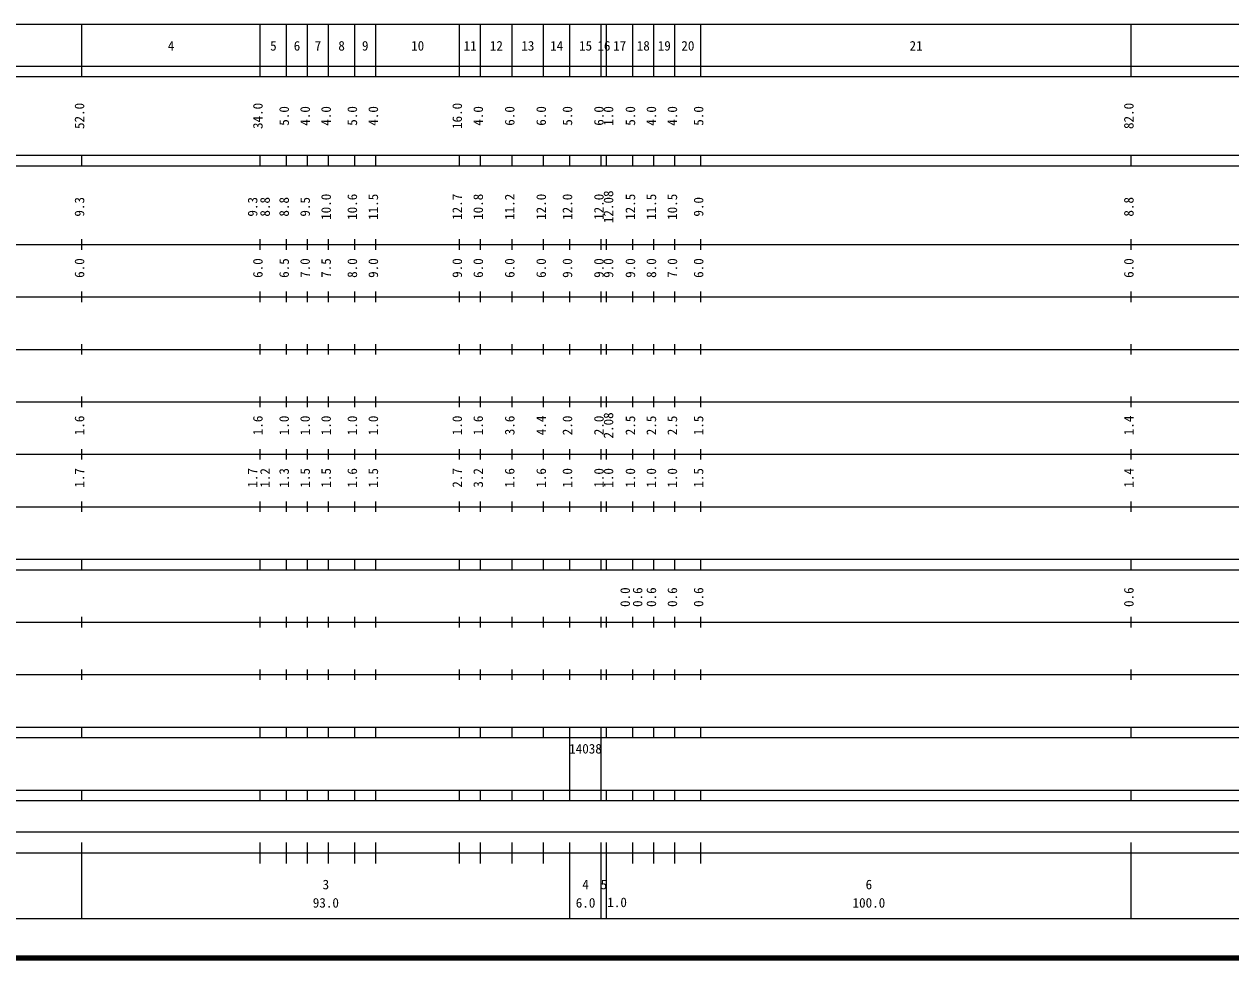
# Model space of a CAD drawing. Units: millimetres on the paper, enlarged 1000 times. Extents: x 40000 to 680000, y 20000 to 380000.
# Drawn here: x 256994 to 486991, y 20000 to 198000 of the extents above; entities that cross this region are included whole.
import ezdxf
from ezdxf.enums import TextEntityAlignment as Align

# ---------------------------------------------------------------- set-up
doc = ezdxf.new("R2010")
doc.units = ezdxf.units.MM
doc.header["$LTSCALE"] = 1000
doc.layers.add('M-TTL', color=2, linetype='Continuous', lineweight=140)
doc.layers.add('M-TTL-BAND', color=7, linetype='Continuous', lineweight=25)
doc.styles.add('ＭＳ ゴシック', font='')
doc.styles.get('ＭＳ ゴシック').set_extended_font_data('MS Gothic')

msp = doc.modelspace()

# ---------------------------------------------------------------- linework, layer by layer
at = {"layer": 'M-TTL'}
msp.add_line((40000, 20000), (680000, 20000), dxfattribs=at)
at = {"layer": 'M-TTL-BAND'}
for p, q in [((68000, 198000), (579000, 198000)), ((268000, 188000), (268000, 198000)), ((302000, 188000), (302000, 198000)), ((307000, 188000), (307000, 198000)), ((311000, 188000), (311000, 198000)), ((315000, 188000), (315000, 198000)), ((320000, 188000), (320000, 198000)), ((324000, 188000), (324000, 198000)), ((340000, 188000), (340000, 198000)), ((344000, 188000), (344000, 198000)), ((350000, 188000), (350000, 198000)), ((356000, 188000), (356000, 198000)), ((361000, 188000), (361000, 198000)), ((367000, 188000), (367000, 198000)), ((368000, 188000), (368000, 198000)), ((373000, 188000), (373000, 198000)), ((377000, 188000), (377000, 198000)), ((381000, 188000), (381000, 198000)), ((386000, 188000), (386000, 198000)), ((468000, 188000), (468000, 198000)), ((40000, 190000), (579000, 190000)), ((40000, 188000), (579000, 188000)), ((40000, 173000), (579000, 173000)), ((268000, 171000), (268000, 173000)), ((302000, 171000), (302000, 173000)), ((307000, 171000), (307000, 173000)), ((311000, 171000), (311000, 173000)), ((315000, 171000), (315000, 173000)), ((320000, 171000), (320000, 173000)), ((324000, 171000), (324000, 173000)), ((340000, 171000), (340000, 173000)), ((344000, 171000), (344000, 173000)), ((350000, 171000), (350000, 173000)), ((356000, 171000), (356000, 173000)), ((361000, 171000), (361000, 173000)), ((367000, 171000), (367000, 173000)), ((368000, 171000), (368000, 173000)), ((373000, 171000), (373000, 173000)), ((377000, 171000), (377000, 173000)), ((381000, 171000), (381000, 173000)), ((386000, 171000), (386000, 173000)), ((468000, 171000), (468000, 173000)), ((40000, 171000), (579000, 171000)), ((268000, 155000), (268000, 157000)), ((302000, 155000), (302000, 157000)), ((307000, 155000), (307000, 157000)), ((311000, 155000), (311000, 157000)), ((315000, 155000), (315000, 157000)), ((320000, 155000), (320000, 157000)), ((324000, 155000), (324000, 157000)), ((340000, 155000), (340000, 157000)), ((344000, 155000), (344000, 157000)), ((350000, 155000), (350000, 157000)), ((356000, 155000), (356000, 157000)), ((361000, 155000), (361000, 157000)), ((367000, 155000), (367000, 157000)), ((368000, 155000), (368000, 157000)), ((373000, 155000), (373000, 157000)), ((377000, 155000), (377000, 157000)), ((381000, 155000), (381000, 157000)), ((386000, 155000), (386000, 157000)), ((468000, 155000), (468000, 157000)), ((40000, 156000), (579000, 156000)), ((46000, 146000), (579000, 146000)), ((268000, 145000), (268000, 147000)), ((302000, 145000), (302000, 147000)), ((307000, 145000), (307000, 147000)), ((311000, 145000), (311000, 147000)), ((315000, 145000), (315000, 147000)), ((320000, 145000), (320000, 147000)), ((324000, 145000), (324000, 147000)), ((340000, 145000), (340000, 147000)), ((344000, 145000), (344000, 147000)), ((350000, 145000), (350000, 147000)), ((356000, 145000), (356000, 147000)), ((361000, 145000), (361000, 147000)), ((367000, 145000), (367000, 147000)), ((368000, 145000), (368000, 147000)), ((373000, 145000), (373000, 147000)), ((377000, 145000), (377000, 147000)), ((381000, 145000), (381000, 147000)), ((386000, 145000), (386000, 147000)), ((468000, 145000), (468000, 147000)), ((52000, 136000), (579000, 136000)), ((268000, 135000), (268000, 137000)), ((302000, 135000), (302000, 137000)), ((307000, 135000), (307000, 137000)), ((311000, 135000), (311000, 137000)), ((315000, 135000), (315000, 137000)), ((320000, 135000), (320000, 137000)), ((324000, 135000), (324000, 137000)), ((340000, 135000), (340000, 137000)), ((344000, 135000), (344000, 137000)), ((350000, 135000), (350000, 137000)), ((356000, 135000), (356000, 137000)), ((361000, 135000), (361000, 137000)), ((367000, 135000), (367000, 137000)), ((368000, 135000), (368000, 137000)), ((373000, 135000), (373000, 137000)), ((377000, 135000), (377000, 137000)), ((381000, 135000), (381000, 137000)), ((386000, 135000), (386000, 137000)), ((468000, 135000), (468000, 137000)), ((268000, 125000), (268000, 127000)), ((302000, 125000), (302000, 127000)), ((307000, 125000), (307000, 127000)), ((311000, 125000), (311000, 127000)), ((315000, 125000), (315000, 127000)), ((320000, 125000), (320000, 127000)), ((324000, 125000), (324000, 127000)), ((340000, 125000), (340000, 127000)), ((344000, 125000), (344000, 127000)), ((350000, 125000), (350000, 127000)), ((356000, 125000), (356000, 127000)), ((361000, 125000), (361000, 127000)), ((367000, 125000), (367000, 127000)), ((368000, 125000), (368000, 127000)), ((373000, 125000), (373000, 127000)), ((377000, 125000), (377000, 127000)), ((381000, 125000), (381000, 127000)), ((386000, 125000), (386000, 127000)), ((468000, 125000), (468000, 127000)), ((46000, 126000), (579000, 126000)), ((52000, 116000), (579000, 116000)), ((268000, 115000), (268000, 117000)), ((302000, 115000), (302000, 117000)), ((307000, 115000), (307000, 117000)), ((311000, 115000), (311000, 117000)), ((315000, 115000), (315000, 117000)), ((320000, 115000), (320000, 117000)), ((324000, 115000), (324000, 117000)), ((340000, 115000), (340000, 117000)), ((344000, 115000), (344000, 117000)), ((350000, 115000), (350000, 117000)), ((356000, 115000), (356000, 117000)), ((361000, 115000), (361000, 117000)), ((367000, 115000), (367000, 117000)), ((368000, 115000), (368000, 117000)), ((373000, 115000), (373000, 117000)), ((377000, 115000), (377000, 117000)), ((381000, 115000), (381000, 117000)), ((386000, 115000), (386000, 117000)), ((468000, 115000), (468000, 117000)), ((46000, 106000), (579000, 106000)), ((268000, 105000), (268000, 107000)), ((302000, 105000), (302000, 107000)), ((307000, 105000), (307000, 107000)), ((311000, 105000), (311000, 107000)), ((315000, 105000), (315000, 107000)), ((320000, 105000), (320000, 107000)), ((324000, 105000), (324000, 107000)), ((340000, 105000), (340000, 107000)), ((344000, 105000), (344000, 107000)), ((350000, 105000), (350000, 107000)), ((356000, 105000), (356000, 107000)), ((361000, 105000), (361000, 107000)), ((367000, 105000), (367000, 107000)), ((368000, 105000), (368000, 107000)), ((373000, 105000), (373000, 107000)), ((377000, 105000), (377000, 107000)), ((381000, 105000), (381000, 107000)), ((386000, 105000), (386000, 107000)), ((468000, 105000), (468000, 107000)), ((40000, 96000), (579000, 96000)), ((268000, 94000), (268000, 96000)), ((302000, 94000), (302000, 96000)), ((307000, 94000), (307000, 96000)), ((311000, 94000), (311000, 96000)), ((315000, 94000), (315000, 96000)), ((320000, 94000), (320000, 96000)), ((324000, 94000), (324000, 96000)), ((340000, 94000), (340000, 96000)), ((344000, 94000), (344000, 96000)), ((350000, 94000), (350000, 96000)), ((356000, 94000), (356000, 96000)), ((361000, 94000), (361000, 96000)), ((367000, 94000), (367000, 96000)), ((368000, 94000), (368000, 96000)), ((373000, 94000), (373000, 96000)), ((377000, 94000), (377000, 96000)), ((381000, 94000), (381000, 96000)), ((386000, 94000), (386000, 96000)), ((468000, 94000), (468000, 96000)), ((40000, 94000), (579000, 94000)), ((49000, 84000), (579000, 84000)), ((268000, 83000), (268000, 85000)), ((302000, 83000), (302000, 85000)), ((307000, 83000), (307000, 85000)), ((311000, 83000), (311000, 85000)), ((315000, 83000), (315000, 85000)), ((320000, 83000), (320000, 85000)), ((324000, 83000), (324000, 85000)), ((340000, 83000), (340000, 85000)), ((344000, 83000), (344000, 85000)), ((350000, 83000), (350000, 85000)), ((356000, 83000), (356000, 85000)), ((361000, 83000), (361000, 85000)), ((367000, 83000), (367000, 85000)), ((368000, 83000), (368000, 85000)), ((373000, 83000), (373000, 85000)), ((377000, 83000), (377000, 85000)), ((381000, 83000), (381000, 85000)), ((386000, 83000), (386000, 85000)), ((468000, 83000), (468000, 85000)), ((40000, 74000), (579000, 74000)), ((268000, 73000), (268000, 75000)), ((302000, 73000), (302000, 75000)), ((307000, 73000), (307000, 75000)), ((311000, 73000), (311000, 75000)), ((315000, 73000), (315000, 75000)), ((320000, 73000), (320000, 75000)), ((324000, 73000), (324000, 75000)), ((340000, 73000), (340000, 75000)), ((344000, 73000), (344000, 75000)), ((350000, 73000), (350000, 75000)), ((356000, 73000), (356000, 75000)), ((361000, 73000), (361000, 75000)), ((367000, 73000), (367000, 75000)), ((368000, 73000), (368000, 75000)), ((373000, 73000), (373000, 75000)), ((377000, 73000), (377000, 75000)), ((381000, 73000), (381000, 75000)), ((386000, 73000), (386000, 75000)), ((468000, 73000), (468000, 75000)), ((40000, 64000), (579000, 64000)), ((268000, 62000), (268000, 64000)), ((302000, 62000), (302000, 64000)), ((307000, 62000), (307000, 64000)), ((311000, 62000), (311000, 64000)), ((315000, 62000), (315000, 64000)), ((320000, 62000), (320000, 64000)), ((324000, 62000), (324000, 64000)), ((340000, 62000), (340000, 64000)), ((344000, 62000), (344000, 64000)), ((350000, 62000), (350000, 64000)), ((356000, 62000), (356000, 64000)), ((361000, 62000), (361000, 64000)), ((367000, 62000), (367000, 64000)), ((368000, 62000), (368000, 64000)), ((373000, 62000), (373000, 64000)), ((377000, 62000), (377000, 64000)), ((381000, 62000), (381000, 64000)), ((386000, 62000), (386000, 64000)), ((468000, 62000), (468000, 64000)), ((40000, 62000), (579000, 62000)), ((361000, 52000), (361000, 62000)), ((367000, 52000), (367000, 62000)), ((40000, 52000), (579000, 52000)), ((268000, 50000), (268000, 52000)), ((302000, 50000), (302000, 52000)), ((307000, 50000), (307000, 52000)), ((311000, 50000), (311000, 52000)), ((315000, 50000), (315000, 52000)), ((320000, 50000), (320000, 52000)), ((324000, 50000), (324000, 52000)), ((340000, 50000), (340000, 52000)), ((344000, 50000), (344000, 52000)), ((350000, 50000), (350000, 52000)), ((356000, 50000), (356000, 52000)), ((361000, 50000), (361000, 52000)), ((367000, 50000), (367000, 52000)), ((368000, 50000), (368000, 52000)), ((373000, 50000), (373000, 52000)), ((377000, 50000), (377000, 52000)), ((381000, 50000), (381000, 52000)), ((386000, 50000), (386000, 52000)), ((468000, 50000), (468000, 52000)), ((40000, 50000), (579000, 50000)), ((71000, 44000), (565000, 44000)), ((268000, 27500), (268000, 42000)), ((302000, 38000), (302000, 42000)), ((307000, 38000), (307000, 42000)), ((311000, 38000), (311000, 42000)), ((315000, 38000), (315000, 42000)), ((320000, 38000), (320000, 42000)), ((324000, 38000), (324000, 42000)), ((340000, 38000), (340000, 42000)), ((344000, 38000), (344000, 42000)), ((350000, 38000), (350000, 42000)), ((356000, 38000), (356000, 42000)), ((361000, 27500), (361000, 42000)), ((367000, 27500), (367000, 42000)), ((368000, 27500), (368000, 42000)), ((373000, 38000), (373000, 42000)), ((377000, 38000), (377000, 42000)), ((381000, 38000), (381000, 42000)), ((386000, 38000), (386000, 42000)), ((468000, 27500), (468000, 42000)), ((40000, 40000), (579000, 40000)), ((68000, 27500), (579000, 27500))]:
    msp.add_line(p, q, dxfattribs=at)

# ---------------------------------------------------------------- texts
at = {"layer": 'M-TTL-BAND', "style": 'ＭＳ ゴシック'}
for s, p in [('4', (285000, 192405)), ('5', (304500, 192405)), ('6', (309000, 192405)), ('7', (313000, 192405)), ('8', (317500, 192405)), ('9', (322000, 192405)), ('10', (332000, 192405)), ('11', (342000, 192405)), ('12', (347000, 192405)), ('13', (353000, 192405)), ('14', (358500, 192405)), ('15', (364000, 192405)), ('16', (367500, 192405)), ('17', (370500, 192405)), ('18', (375000, 192405)), ('19', (379000, 192405)), ('20', (383500, 192405)), ('21', (427000, 192405)), ('3', (314500, 32523)), ('4', (364000, 32523)), ('5', (367500, 32523)), ('6', (418000, 32523)), ('93.0', (314500, 29033)), ('6.0', (364000, 29033)), ('1.0', (370009, 29123)), ('100.0', (418000, 29033))]:
    msp.add_text(s, height=1833, dxfattribs=at).set_placement(p, align=Align.BOTTOM_CENTER)
for s, p in [('52.0', (269000, 180500)), ('34.0', (303000, 180500)), ('5.0', (308000, 180500)), ('4.0', (312000, 180500)), ('4.0', (316000, 180500)), ('5.0', (321000, 180500)), ('4.0', (325000, 180500)), ('16.0', (341000, 180500)), ('4.0', (345000, 180500)), ('6.0', (351000, 180500)), ('6.0', (357000, 180500)), ('5.0', (362000, 180500)), ('6.0', (368000, 180500)), ('1.0', (369826, 180500)), ('5.0', (374000, 180500)), ('4.0', (378000, 180500)), ('4.0', (382000, 180500)), ('5.0', (387000, 180500)), ('82.0', (469000, 180500)), ('12.08', (369826, 163174)), ('9.3', (269000, 163174)), ('9.3', (302000, 163174)), ('8.8', (304370, 163174)), ('8.8', (308000, 163174)), ('9.5', (312000, 163174)), ('10.0', (316000, 163174)), ('10.6', (321000, 163174)), ('11.5', (325000, 163174)), ('12.7', (341000, 163174)), ('10.8', (345000, 163174)), ('11.2', (351000, 163174)), ('12.0', (357000, 163174)), ('12.0', (362000, 163174)), ('12.0', (368000, 163174)), ('12.5', (374000, 163174)), ('11.5', (378000, 163174)), ('10.5', (382000, 163174)), ('9.0', (387000, 163174)), ('8.8', (469000, 163174)), ('6.0', (269000, 151500)), ('6.0', (303000, 151500)), ('6.5', (308000, 151500)), ('7.0', (312000, 151500)), ('7.5', (316000, 151500)), ('8.0', (321000, 151500)), ('9.0', (325000, 151500)), ('9.0', (341000, 151500)), ('6.0', (345000, 151500)), ('6.0', (351000, 151500)), ('6.0', (357000, 151500)), ('9.0', (362000, 151500)), ('9.0', (368000, 151500)), ('9.0', (369826, 151500)), ('9.0', (374000, 151500)), ('8.0', (378000, 151500)), ('7.0', (382000, 151500)), ('6.0', (387000, 151500)), ('6.0', (469000, 151500)), ('1.6', (269000, 121500)), ('1.6', (303000, 121500)), ('1.0', (308000, 121500)), ('1.0', (312000, 121500)), ('1.0', (316000, 121500)), ('1.0', (321000, 121500)), ('1.0', (325000, 121500)), ('1.0', (341000, 121500)), ('1.6', (345000, 121500)), ('3.6', (351000, 121500)), ('4.4', (357000, 121500)), ('2.0', (362000, 121500)), ('2.0', (368000, 121500)), ('2.08', (369826, 121500)), ('2.5', (374000, 121500)), ('2.5', (378000, 121500)), ('2.5', (382000, 121500)), ('1.5', (387000, 121500)), ('1.4', (469000, 121500)), ('1.7', (269000, 111500)), ('1.7', (302000, 111500)), ('1.2', (304370, 111500)), ('1.3', (308000, 111500)), ('1.5', (312000, 111500)), ('1.5', (316000, 111500)), ('1.6', (321000, 111500)), ('1.5', (325000, 111500)), ('2.7', (341000, 111500)), ('3.2', (345000, 111500)), ('1.6', (351000, 111500)), ('1.6', (357000, 111500)), ('1.0', (362000, 111500)), ('1.0', (368000, 111500)), ('1.0', (369826, 111500)), ('1.0', (374000, 111500)), ('1.0', (378000, 111500)), ('1.0', (382000, 111500)), ('1.5', (387000, 111500)), ('1.4', (469000, 111500)), ('0.0', (373000, 88764)), ('0.6', (375370, 88764)), ('0.6', (378000, 88764)), ('0.6', (382000, 88764)), ('0.6', (387000, 88764)), ('0.6', (469000, 88764))]:
    msp.add_text(s, height=1833, rotation=90, dxfattribs=at).set_placement(p, align=Align.BOTTOM_CENTER)
msp.add_text('14038', height=1833, dxfattribs=at).set_placement((360875, 58405), align=Align.BOTTOM_LEFT)

doc.saveas('drawing.dxf')
